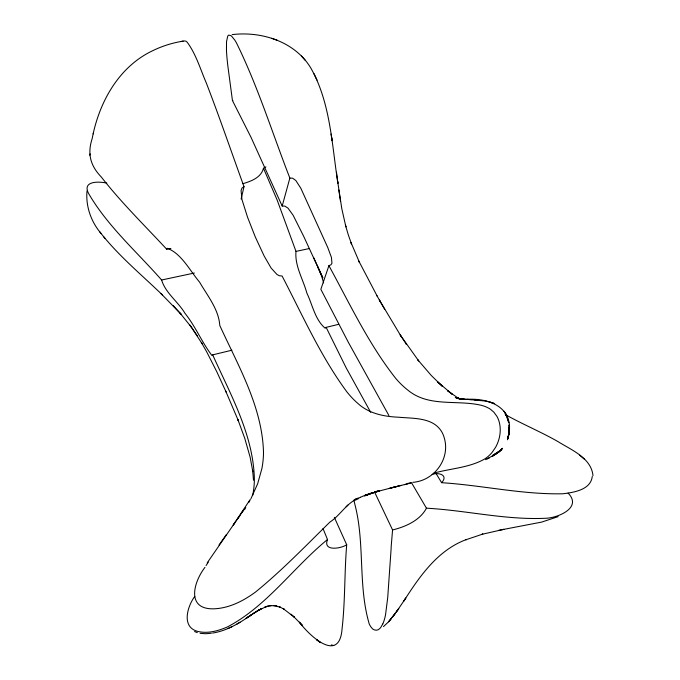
<?xml version="1.0" encoding="UTF-8"?>
<svg xmlns="http://www.w3.org/2000/svg" width="680" height="680" viewBox="0 0 680 680"><rect width="100%" height="100%" fill="white"/><g stroke="black" fill="none" stroke-linecap="round" stroke-linejoin="round"><path stroke-width="1.02" d="M509.099 431.707L508.963 427.423M509.312 430.151L509.099 424.949L508.776 434.664C514.08 408.178 490.271 397.791 466.718 399.355L486.081 401.089L494.675 403.623L490.382 402.084M508.912 433.857L507.475 439.79L508.912 434.095L508.954 427.567M86.997 190.952C85.629 206.406 91.078 221.816 101.133 233.554M592.994 475.651C591.217 457.844 571.387 449.99 557.914 441.558C540.753 431.766 522.444 424.201 505.223 414.528L507.442 415.837L505.733 414.8M106.853 183.09C99.348 181.45 82.008 180.566 88.502 193.324C107.542 226.21 136.748 251.659 161.611 279.999C165.487 293.012 178.151 301.758 184.994 313.344C195.517 326.409 201.969 342.55 212.066 355.666L212.704 354.858L231.897 350.208M592.28 476.425C590.75 489.881 573.843 492.456 562.853 493.773C522.189 494.658 482.069 485.248 441.609 482.698L436.144 473.603M509.32 429.87L507.935 438.302L509.133 431.766L508.546 436.092M170.884 248.447L166.634 249.152C144.568 225.377 121.278 202.623 101.303 177.004C90.159 165.495 87.269 153.493 92.208 138.482C98.948 102.535 118.711 66.564 153.034 50.541C161.679 46.35 170.893 43.358 180.344 41.616C182.546 41.463 185.359 39.924 187.068 42.066C196.103 54.17 200.311 69.139 206.261 82.866C219.547 117.206 231.421 152.056 244.009 186.651L241.128 199.028M508.912 434.095L509.167 431.894L508.878 434.333M334.339 517.369L346.698 544.756C344.386 572.619 345.262 600.763 342.091 628.592C339.635 663.629 310.131 636.641 299.31 622.115L302.625 625.625L293.42 616.361M93.203 133.918L93.457 132.761M374.484 491.827L392.572 529.958L391.204 546.303A167.153 61.395 74.1 0 1 391.068 549.414L387.727 597.473L385.56 614.652A87.924 32.045 72.2 0 1 382.747 624.078M89.811 155.227L90.126 153.841M265.914 166.846L263.466 168.257L277.091 199.886L295.987 251.387C294.627 265.872 303.17 279.395 306.825 292.978C312.435 304.631 315.027 319.71 325.176 328.219L326.145 327.361L338.521 324.36M282.183 206.057L289.858 178.092C272.28 132.957 257.899 86.377 236.436 42.848A59.95 21.513 81.1 0 0 235.799 41.743A52.734 18.972 81.2 0 0 234.796 40.111L231.293 35.811L228.76 35.096A9.936 3.604 82 0 0 227.681 36.286L226.525 41.633L226.465 50.261A54.757 20.536 81.8 0 0 226.55 51.944A67.209 25.441 81.8 0 0 226.907 56.907L227.001 57.936A99.773 38.717 81.9 0 0 227.307 61.047L227.528 63.129A162.996 66.351 82.1 0 0 227.894 66.343L232.45 100.555L251.03 137.334L282.183 206.057L284.758 206.074L287.98 208.131L293.089 215.186L303.773 236.512L322.856 277.933L313.531 257.354M263.466 168.257C261.154 177.607 251.192 181.245 242.947 183.668M166.761 249.279L167.288 248.285C181.441 253.453 190.009 270.887 199.58 282.132C207.425 295.673 218.722 309.341 219.793 325.49C238.298 366.036 262.438 407.056 263.508 452.787A122.681 105.391 7.3 0 1 261.885 468.613L257.652 483.752L250.903 498.78M323 528.538L327.488 539.538C322.609 551.777 341.13 548.598 346.698 544.756M388.9 415.514L348.313 342.244L320.85 289.306L328.907 265.668L330.93 264.826L331.959 263.271L331.432 257.448L327.802 247.605L300.849 188.292L295.825 180.514L292.596 178.185L289.858 178.092M382.721 624.027L380.859 627.258A55.182 20.179 71.6 0 1 379.772 628.524C377.442 631.397 372.988 630.369 371.263 627.342A9.996 3.612 70.8 0 1 369.257 624.01C357.841 585.412 365.092 543.77 354.96 504.713A87.133 31.442 73.4 0 0 354.034 500.692M411.587 482.851L426.445 508.19C419.959 520.481 405.493 526.788 392.572 529.958M248.838 502.443L249.866 500.608M194.76 596.402C187.612 606.042 181.101 626.569 197.183 631.261C207.366 633.998 218.05 630.981 227.451 626.926C267.061 606.058 293.326 567.477 327.488 539.538M204.969 567.332C193.281 582.479 186.142 609.586 213.817 608.821C229.118 608.285 243.304 600.992 255.425 592.119C281.826 570.63 305.567 545.998 329.817 522.163C339.311 516.035 345.049 505.606 354.909 499.919M250.231 499.443L233.189 525.121L239.81 515.669M244.766 509.303L245.777 507.654M207.213 562.861L235.509 521.798M206.066 565.564L208.275 562.164M403.554 601.46L405.824 598.009L396.245 612.093L398.811 608.498M441.609 482.698C448.86 474.997 438.269 471.996 432.115 474.478M404.022 600.746C419.781 576.181 437.733 550.154 466.285 539.588L465.817 539.784L482.842 534.063L482.043 534.293L503.88 529.337L498.397 530.417M242.123 512.261L244.128 509.32L237.651 518.798M398.276 609.255L388.586 621.792L383.495 626.594M219.011 544.986L226.474 534.454M392.284 617.432L395.123 613.64L392.87 616.641M388.586 621.792L391.637 618.145L389.24 621.01M346.111 506.846L347.947 504.993M499.129 451.605L498.754 451.928L501.517 449.421L498.321 452.293L501.848 449.106L495.907 454.036L485.546 459.663M500.616 450.279L502.554 448.29L497.837 452.685L492.312 456.322L497.837 452.685M500.438 450.475L500.794 450.16L492.617 455.608L495.388 454.087M500.012 450.883L492.388 455.566M498.397 452.132L499.749 451.078M247.46 617.457L258.833 609.994L253.963 613.113L261.817 608.447L258.221 610.444L266.262 606.645L264.885 607.078L270.164 605.616M255.425 612.153L246.083 618.392L251.132 615C239.479 623.118 226.874 630.853 212.602 633.063M236.41 624.376L240.065 622.26M258.221 610.444L259.76 609.586M355.445 500.131L358.7 498.508M364.259 495.575L366.444 494.538M487.144 458.898L489.532 457.793M228.089 628.465L231.821 626.739M357.688 498.525L360.502 497.258M358.028 498.108L354.093 499.842L357.017 498.559M360.587 497.216L363.528 495.924M364.284 496.102L378.955 490.662M244.009 186.651L241.978 188.088L241.077 190.595L241.952 199.495L247.554 217.234L255.306 236.963L264.095 255.893L271.082 268.005L277.015 274.524L279.395 275.765L282.089 275.995C302.481 315.129 320.501 356.065 346.783 391.748A117.793 51.161 76.8 0 0 349.469 394.978A112.251 48.62 76.7 0 0 357.765 403.333C368.764 413.584 384.072 416.627 398.625 417.214C413.627 418.642 433.466 417.12 442.042 432.335A13.235 6.112 72.7 0 1 444.219 437.758C450.619 458.668 434.325 480.785 412.802 482.341M558.119 516.638L541.773 522.07L502.639 529.584M367.65 494.708L366.299 495.236L369.707 493.927M365.67 495.074L370.94 493.238M367.608 494.385L372.445 492.737M365.245 495.32L379.431 490.935L369.223 493.969M374.323 492.159L376.881 491.325M375.479 491.759L376.983 491.283M377.731 491.045L379.117 490.612M377.128 491.572L393.397 487.331L388.586 488.554M393.193 487.39L396.041 486.685L390.796 487.993L407.473 483.863M404.387 484.653L411.077 482.962M401.378 485.392L395.556 486.795L398.633 486.055M267.529 606.262L266.135 606.602L271.507 605.481L270.24 605.693L276.802 605.761M161.611 279.999L194.352 273.028M295.987 251.387L309.442 248.523M409.42 483.055L410.839 482.758M407.295 483.48L408.705 483.2M183.115 41.148L180.761 41.539M232.45 100.555L232.917 100.478M434.052 473.067C450.883 468.392 469.276 467.781 484.712 458.983A108.706 53.125 74.6 0 0 490.229 454.461A96.968 47.464 74.2 0 0 492.108 452.362L495.499 447.44A71.043 34.969 73.5 0 0 496.621 445.315C500.148 438.022 501.33 429.454 499.112 421.608A12.971 6.553 72.2 0 0 496.893 416.313L493.867 412.182L490.586 409.351A35.989 17.935 71.8 0 0 489.039 408.374L486.923 407.286A65.926 32.393 71.1 0 0 485.868 406.819A79.594 38.879 70.8 0 0 484.296 406.224A104.099 50.328 70.2 0 0 481.321 405.314C456.722 399.491 428.417 407.609 407.439 389.784A110.143 52.292 76.7 0 1 400.146 383.231A115.575 55.012 76.8 0 1 395.904 378.615C368.679 344.165 349.885 304.019 328.907 265.668M211.395 633.241L205.768 633.735L200.099 633.318M232.186 34.612C261.639 31.076 295.018 41.608 310.845 68.085C330.642 103.02 331.798 144.594 337.909 183.345L336.464 172.184M426.445 508.19C466.335 510.348 505.988 520.234 546.082 518.245C557.948 517.82 582.513 507.705 568.106 493.119M333.693 645.549L331.313 644.912M471.359 399.627L460.25 398.769M273.3 605.514L280.381 607.24L279.25 606.721L284.274 609.28L283.245 608.659L294.431 617.27L291.023 614.193M474.3 399.806L478.856 400.163M461.431 398.854L465.103 399.219M457.767 398.361L463.42 399.168L458.958 398.488M459.935 398.65L456.458 397.962L460.981 398.871L456.365 397.757M458.617 398.412L455.277 397.494L459.654 398.692M457.436 398.063L459.569 398.803L456.9 397.766L459.569 398.803M277.363 40.324L271.728 38.292M194.548 631.542L197.31 632.646M457.878 398.157L458.856 398.574M459.068 398.659L456.748 397.553L458.507 398.395M458.312 398.276L457.436 397.766L459.561 398.939M457.436 397.766L459.085 398.709M459.051 398.735L447.44 390.609L452.158 394.213L437.563 381.837L442.315 386.265L431.205 375.394L417.86 359.89L418.736 360.986L400.146 334.866L406.615 344.599L405.832 343.417M584.502 459.298L579.674 455.209M174.649 307.224L173.374 305.822L181.228 314.373L161.058 293.632L162.571 295.094C141.168 274.405 117.929 255.289 99.62 231.642M301.427 56.041L305.269 60.316M179.987 313.038L191.581 327.437M103.428 236.445L104.941 238.365M197.344 335.852L189.992 325.108L202.138 343.765L201.348 342.397L206.78 351.993L216.809 371.781L226.278 392.377M400.936 336.056L379.321 299.957L384.727 309.375M370.727 412.377L346.264 368.024L326.145 327.361M376.899 295.63L380.06 301.231M377.264 296.276L358.887 261.205L359.575 262.633L351.007 242.59L351.594 244.154L348.296 234.847L345.449 225.174L345.899 226.891L341.81 208.709L337.603 181.05M212.704 354.858C230.511 394.672 253.58 434.996 254.388 479.706A118.303 103.3 6.5 0 1 252.739 495.227M313.939 73.55L317.05 80.112M225.692 391.059L238.433 420.903L237.906 419.62L244.766 438.345L250.129 457.156L252.824 471.682M317.688 266.747L321.742 276.462L323.629 282.923M331.041 133.994L332.095 140.751L331.543 137.147M338.81 189.966L340.519 201.467M252.628 470.092L253.496 480.208M320.467 642.617L316.455 639.574L320.467 642.617M505.75 413.907L504.127 411.264L507.067 416.712L508.767 422.679L505.75 413.907"/></g></svg>
